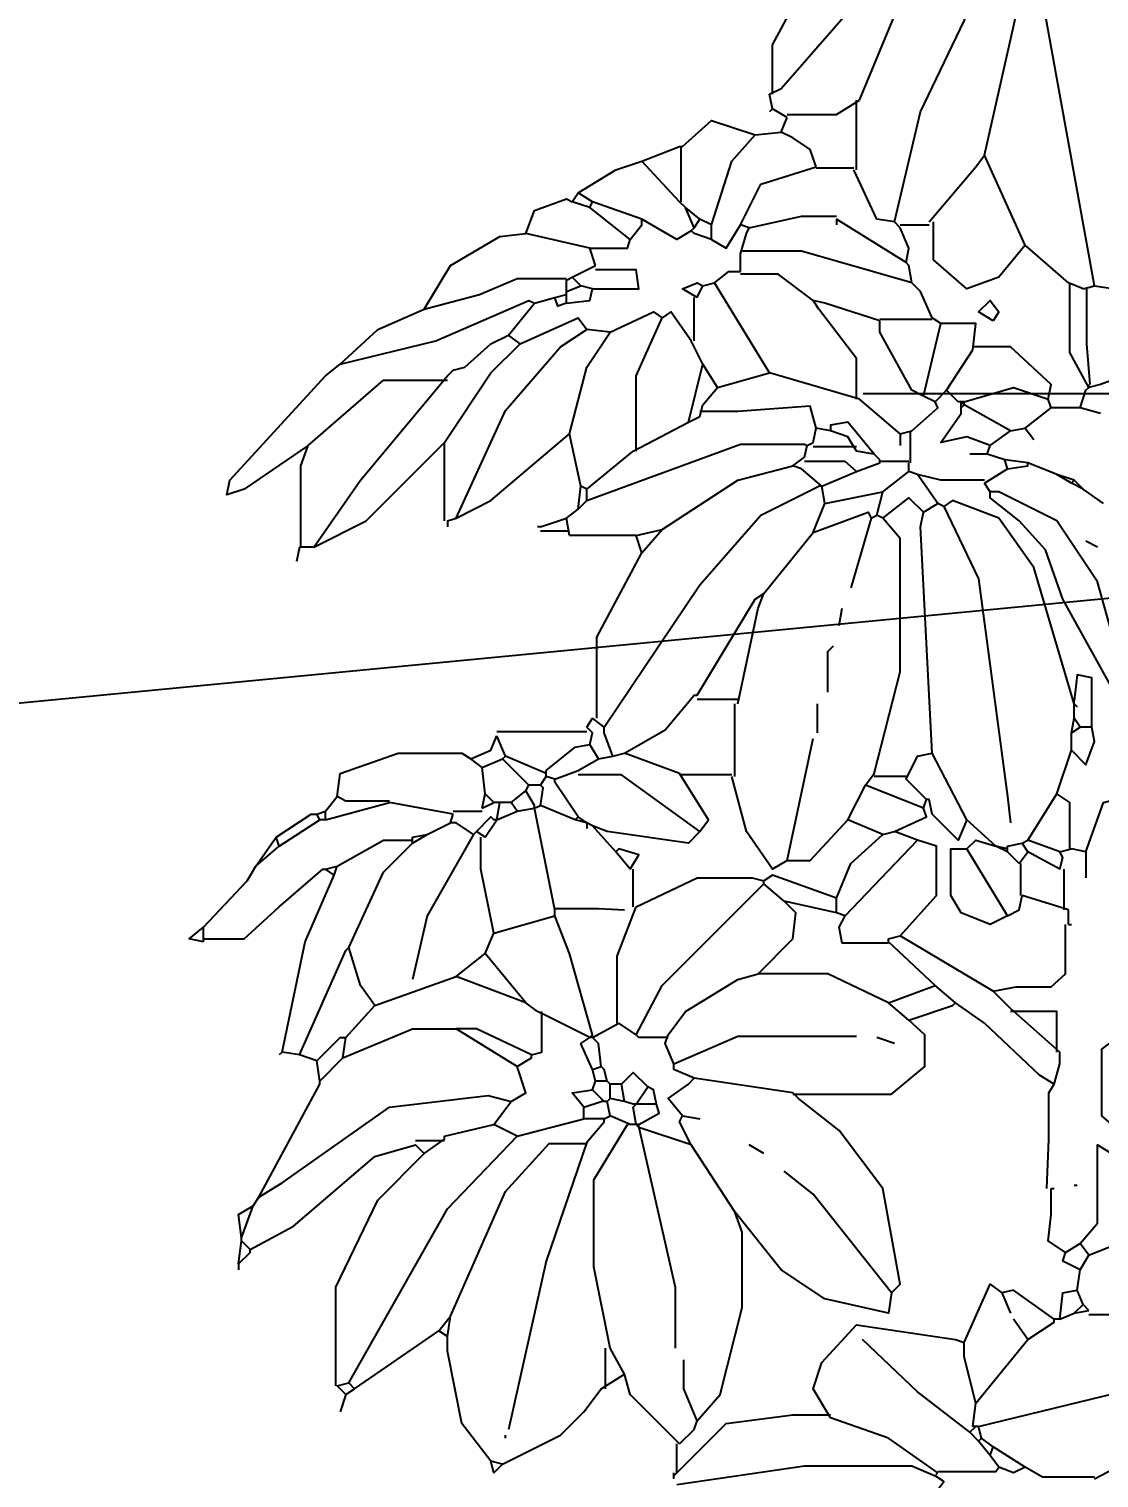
# Model space of a CAD drawing. Header units: millimetres. Extents: x 1217 to 2428, y 234 to 644.
# Drawn here: x 2116.306 to 2116.846, y 376.823 to 377.555 of the extents above; entities that cross this region are included whole.
import ezdxf

# ---------------------------------------------------------------- set-up
doc = ezdxf.new("R2010")
doc.units = ezdxf.units.MM
doc.layers.get('0').update_dxf_attribs({"lineweight": 5})
for name, color, linetype in [('0.1', 251, 'Continuous'), ('0.2', 2, 'Continuous'), ('0.3', 6, 'Continuous')]:
    doc.layers.add(name, color=color, linetype=linetype)
doc.styles.add('INTERARQ', font='arial.ttf')
doc.dimstyles.new('ESCALA_1-50', dxfattribs={"dimtxt": 0.15, "dimasz": 0.06, "dimexe": 0.18, "dimexo": 0.0625, "dimgap": 0, "dimtad": 0, "dimtih": 1, "dimtoh": 1, "dimzin": 0, "dimdsep": 46, "dimtxsty": 'INTERARQ', "dimblk": 'DIMTICK', "dimcen": 0, "dimse1": 1, "dimse2": 1, "dimclrd": 256, "dimclre": 1, "dimclrt": 2, "dimadec": 0, "dimazin": 0, "dimtfac": 4.5, "dimtofl": 0, "dimtmove": 2, "dimatfit": 3, "dimldrblk": 'DIMTICK', "dimfxl": 1, "dimtolj": 1, "dimtzin": 0, "dimarcsym": 0})

# ---------------------------------------------------------------- blocks, each defined once
blk = doc.blocks.new('DIMTICK')
at = {"color": 1}
for p, q in [((0, 1), (0, -1)), ((-1, 0), (1, 0))]:
    blk.add_line(p, q, dxfattribs=at)
at = {"color": 3, "const_width": 0.141}
blk.add_lwpolyline([(0.707, 0.707), (-0.707, -0.707)], dxfattribs=at)
blk = doc.blocks.new('*D1635')
at = {"layer": '0.1', "lineweight": -2, "ltscale": 3, "transparency": 16777216}
for p, q in [((2113.67159, 374.44702), (2129.24841, 374.44702)), ((2145.3316, 374.44702), (2129.75479, 374.44702))]:
    blk.add_line(p, q, dxfattribs=at)
at = {"layer": 'Defpoints', "color": 0, "ltscale": 3, "transparency": 16777216}
for p in [(2145.3916, 377.64948, 0), (2113.61159, 376.67099, 0), (2145.3916, 374.44702)]:
    blk.add_point(p, dxfattribs=at)
at = {"layer": '0.1', "lineweight": -2, "ltscale": 3, "transparency": 16777216, "xscale": 0.06, "yscale": 0.06, "zscale": 0.06, "rotation": 180}
blk.add_blockref('DIMTICK', (2113.61159, 374.44702), dxfattribs=at)
at = {"layer": '0.1', "lineweight": -2, "ltscale": 3, "transparency": 16777216, "xscale": 0.06, "yscale": 0.06, "zscale": 0.06}
blk.add_blockref('DIMTICK', (2145.3916, 374.44702), dxfattribs=at)
at = {"layer": '0.1', "color": 2, "ltscale": 3, "transparency": 16777216, "insert": (2129.5016, 374.44702), "char_height": 0.15, "attachment_point": 5, "style": 'INTERARQ'}
blk.add_mtext('\\A1;31.78', dxfattribs=at)

msp = doc.modelspace()

# ---------------------------------------------------------------- linework, layer by layer
at = {"layer": '0.1', "color": 3, "linetype": 'Continuous', "elevation": 0}
for points in [[(2116.67985, 377.52226), (2116.68571, 377.52519), (2116.72532, 377.57066), (2116.76491, 377.58972)], [(2116.72532, 377.51933), (2116.74292, 377.56186), (2116.76491, 377.58313), (2116.78104, 377.58313)], [(2116.74292, 377.45773), (2116.7561, 377.51346), (2116.78837, 377.58093)], [(2116.68132, 377.52226), (2116.68132, 377.54719), (2116.69157, 377.56626), (2116.69012, 377.56919)], [(2116.78837, 377.49146), (2116.80598, 377.56919)], [(2116.84411, 377.42546), (2116.8177, 377.57066)], [(2116.68132, 377.51492), (2116.67985, 377.52226)], [(2116.68864, 377.51199), (2116.71358, 377.51199), (2116.72532, 377.51933)], [(2116.72384, 377.48413), (2116.72384, 377.51933)], [(2116.68132, 377.51492), (2116.67985, 377.51346)], [(2116.68864, 377.51053), (2116.68132, 377.51492)], [(2116.68571, 377.50319), (2116.68864, 377.51053)], [(2116.63585, 377.49586), (2116.65052, 377.50906), (2116.67251, 377.50173)], [(2116.67251, 377.50173), (2116.68571, 377.50319)], [(2116.70331, 377.48559), (2116.70038, 377.49439), (2116.69157, 377.50026), (2116.68571, 377.50319)], [(2116.61532, 377.48853), (2116.63438, 377.49586), (2116.63585, 377.49586)], [(2116.63513, 377.46799), (2116.63513, 377.49586)], [(2116.65052, 377.45626), (2116.66079, 377.48853), (2116.67251, 377.50173)], [(2116.76052, 377.45773), (2116.78399, 377.48559), (2116.78837, 377.49146)], [(2116.80891, 377.44599), (2116.78837, 377.49146)], [(2116.58306, 377.47239), (2116.60212, 377.48413), (2116.61532, 377.48853)], [(2116.63438, 377.46799), (2116.61532, 377.48853)], [(2116.66518, 377.45626), (2116.67544, 377.47679), (2116.70331, 377.48559)], [(2116.72239, 377.48486), (2116.70331, 377.48486)], [(2116.74292, 377.45773), (2116.73411, 377.45919), (2116.72239, 377.48413)], [(2116.55665, 377.45186), (2116.56104, 377.46359), (2116.57718, 377.46946), (2116.58013, 377.46799)], [(2116.58013, 377.46799), (2116.58306, 377.47239)], [(2116.58892, 377.46506), (2116.58013, 377.46799)], [(2116.59038, 377.46799), (2116.58306, 377.47239)], [(2116.58892, 377.46506), (2116.59038, 377.46799)], [(2116.61532, 377.45919), (2116.59038, 377.46799)], [(2116.63731, 377.46506), (2116.63438, 377.46799)], [(2116.60944, 377.44893), (2116.58892, 377.46506)], [(2116.64466, 377.45919), (2116.63731, 377.46506)], [(2116.64173, 377.45479), (2116.63731, 377.46506)], [(2116.66958, 377.45479), (2116.69598, 377.46066), (2116.71358, 377.46066)], [(2116.60944, 377.44893), (2116.61532, 377.45626), (2116.61532, 377.45919)], [(2116.64024, 377.45333), (2116.63292, 377.44893), (2116.61532, 377.45919)], [(2116.64024, 377.45333), (2116.64173, 377.45479)], [(2116.65052, 377.44893), (2116.64173, 377.45186), (2116.64024, 377.45333)], [(2116.64173, 377.45479), (2116.64466, 377.45919)], [(2116.65052, 377.45626), (2116.64466, 377.45919)], [(2116.65052, 377.44893), (2116.65786, 377.44452), (2116.66518, 377.45626)], [(2116.65052, 377.44893), (2116.65052, 377.45626)], [(2116.66958, 377.45479), (2116.66518, 377.45626)], [(2116.66518, 377.44159), (2116.66811, 377.45186), (2116.66958, 377.45479)], [(2116.74878, 377.43719), (2116.71358, 377.45919)], [(2116.71358, 377.45919), (2116.71358, 377.45626)], [(2116.74585, 377.45479), (2116.74292, 377.45773)], [(2116.74585, 377.45626), (2116.76052, 377.45626)], [(2116.74878, 377.43719), (2116.75024, 377.44452), (2116.74585, 377.45479)], [(2116.80891, 377.44599), (2116.79571, 377.42986), (2116.77958, 377.42399), (2116.7627, 377.43866), (2116.7627, 377.45773)], [(2116.50532, 377.41373), (2116.51852, 377.43573), (2116.54345, 377.45039), (2116.55665, 377.45186)], [(2116.58892, 377.44452), (2116.55665, 377.45186)], [(2116.58892, 377.44452), (2116.60798, 377.44452), (2116.60944, 377.44893)], [(2116.83091, 377.42693), (2116.80891, 377.44599)], [(2116.59184, 377.43573), (2116.58892, 377.44452)], [(2116.75173, 377.42693), (2116.69598, 377.44306), (2116.66518, 377.44306)], [(2116.66518, 377.43279), (2116.66518, 377.44159)], [(2116.58013, 377.42986), (2116.59184, 377.43573)], [(2116.59038, 377.42399), (2116.61384, 377.42399), (2116.61239, 377.43353), (2116.59184, 377.43353)], [(2116.65198, 377.42693), (2116.65931, 377.43279), (2116.66518, 377.43279)], [(2116.70184, 377.41813), (2116.68425, 377.43133), (2116.66518, 377.43133)], [(2116.75173, 377.42693), (2116.75024, 377.43573), (2116.74878, 377.43719)], [(2116.50532, 377.41373), (2116.53317, 377.42106), (2116.55224, 377.42913), (2116.57718, 377.42913)], [(2116.57718, 377.42839), (2116.58013, 377.42986)], [(2116.57718, 377.42399), (2116.57718, 377.42839)], [(2116.57718, 377.42253), (2116.5845, 377.42546)], [(2116.57718, 377.41666), (2116.58892, 377.41813), (2116.59038, 377.42399)], [(2116.57718, 377.42253), (2116.57718, 377.42399)], [(2116.5845, 377.42546), (2116.58013, 377.42986)], [(2116.59038, 377.42399), (2116.5845, 377.42546)], [(2116.64317, 377.41959), (2116.63585, 377.42399), (2116.64317, 377.42693), (2116.6461, 377.42546)], [(2116.64317, 377.41959), (2116.6461, 377.42546)], [(2116.6461, 377.42546), (2116.65198, 377.42693)], [(2116.67985, 377.38146), (2116.65198, 377.42693)], [(2116.76198, 377.40933), (2116.7561, 377.42253), (2116.75173, 377.42693)], [(2116.83825, 377.42399), (2116.83091, 377.42693)], [(2116.84118, 377.37413), (2116.83165, 377.39173), (2116.83165, 377.42693)], [(2116.83825, 377.42399), (2116.84411, 377.42546)], [(2116.84192, 377.37559), (2116.84009, 377.39613), (2116.84009, 377.42399)], [(2116.84411, 377.42546), (2116.85438, 377.42399), (2116.85878, 377.42693)], [(2116.46278, 377.38586), (2116.51118, 377.39759), (2116.55811, 377.41813), (2116.56104, 377.41666)], [(2116.54786, 377.40053), (2116.56104, 377.41666)], [(2116.56104, 377.41666), (2116.57132, 377.41959)], [(2116.57132, 377.41959), (2116.57718, 377.42106)], [(2116.57718, 377.41666), (2116.57278, 377.41519), (2116.57132, 377.41959)], [(2116.57718, 377.42106), (2116.57718, 377.42253)], [(2116.57718, 377.41666), (2116.57718, 377.42106)], [(2116.64173, 377.39759), (2116.64173, 377.41959)], [(2116.72384, 377.36826), (2116.72384, 377.38879), (2116.70477, 377.41373), (2116.70184, 377.41813)], [(2116.73559, 377.40786), (2116.7077, 377.41666), (2116.70184, 377.41813)], [(2116.79278, 377.40786), (2116.78544, 377.41226), (2116.79132, 377.41813), (2116.79571, 377.41226), (2116.79278, 377.40786)], [(2116.46278, 377.38586), (2116.48184, 377.40346), (2116.50532, 377.41373)], [(2116.55372, 377.39613), (2116.58306, 377.40933), (2116.58745, 377.40346)], [(2116.59919, 377.40199), (2116.62118, 377.41226), (2116.62559, 377.40933)], [(2116.61239, 377.34186), (2116.61239, 377.37999), (2116.62559, 377.40933)], [(2116.64024, 377.39759), (2116.62997, 377.41226), (2116.62559, 377.40933)], [(2116.73559, 377.40859), (2116.76198, 377.40859)], [(2116.76638, 377.40639), (2116.76198, 377.40933)], [(2116.52145, 377.30813), (2116.54638, 377.36239), (2116.57425, 377.39466), (2116.58745, 377.40346)], [(2116.57864, 377.35066), (2116.58745, 377.38439), (2116.59919, 377.40199)], [(2116.59919, 377.40199), (2116.58745, 377.40346)], [(2116.75759, 377.36972), (2116.75173, 377.37266), (2116.73559, 377.40199), (2116.73559, 377.40786)], [(2116.75759, 377.36972), (2116.76638, 377.40639)], [(2116.78251, 377.39319), (2116.78399, 377.40639), (2116.76786, 377.40639), (2116.76638, 377.40639)], [(2116.51559, 377.34626), (2116.53905, 377.38146), (2116.55372, 377.39613)], [(2116.52585, 377.38439), (2116.53905, 377.39613), (2116.54786, 377.40053)], [(2116.55372, 377.39613), (2116.54786, 377.40053)], [(2116.6461, 377.38586), (2116.64024, 377.39759)], [(2116.82063, 377.36826), (2116.82212, 377.37559), (2116.80157, 377.39466), (2116.78251, 377.39466)], [(2116.7693, 377.37266), (2116.78251, 377.39319)], [(2116.44665, 377.34479), (2116.41438, 377.32279), (2116.40559, 377.31986), (2116.40704, 377.32719), (2116.45544, 377.37999), (2116.46278, 377.38586)], [(2116.44958, 377.29346), (2116.47306, 377.32719), (2116.51704, 377.37999)], [(2116.51704, 377.37999), (2116.51997, 377.38293)], [(2116.51997, 377.38293), (2116.52585, 377.38439)], [(2116.51997, 377.38293), (2116.52585, 377.38439)], [(2116.63878, 377.35653), (2116.6461, 377.38586)], [(2116.65345, 377.37413), (2116.6461, 377.38586)], [(2116.65345, 377.37413), (2116.67985, 377.38146)], [(2116.72532, 377.36826), (2116.67985, 377.38146)], [(2116.86759, 377.37413), (2116.86317, 377.38146), (2116.84704, 377.37559), (2116.84118, 377.37413)], [(2116.44665, 377.34479), (2116.48477, 377.37779), (2116.51704, 377.37779)], [(2116.64466, 377.35946), (2116.6461, 377.36532), (2116.65345, 377.37413)], [(2116.76345, 377.36679), (2116.7693, 377.37266)], [(2116.77518, 377.36679), (2116.7693, 377.37266)], [(2116.77811, 377.36679), (2116.80305, 377.37413), (2116.82063, 377.36826)], [(2116.83677, 377.36386), (2116.83971, 377.37266), (2116.84118, 377.37413)], [(2116.84118, 377.37413), (2116.84118, 377.37559)], [(2116.70331, 377.35359), (2116.70038, 377.36459), (2116.66372, 377.36202), (2116.64466, 377.36202)], [(2116.74585, 377.35066), (2116.72532, 377.36826)], [(2116.75173, 377.35213), (2116.76491, 377.36386), (2116.76345, 377.36679)], [(2116.76345, 377.36679), (2116.75759, 377.36972)], [(2116.77665, 377.36679), (2116.77518, 377.36679)], [(2116.77811, 377.36679), (2116.77665, 377.36679)], [(2116.77811, 377.36532), (2116.77665, 377.36679)], [(2116.77665, 377.36386), (2116.77665, 377.36679)], [(2116.77665, 377.36386), (2116.77811, 377.36532)], [(2116.77811, 377.36532), (2116.77811, 377.36679)], [(2116.80157, 377.35213), (2116.77811, 377.36532)], [(2116.82212, 377.36386), (2116.82063, 377.36826)], [(2116.63878, 377.35653), (2116.64466, 377.35946)], [(2116.79132, 377.34479), (2116.77958, 377.34919), (2116.76638, 377.34626), (2116.77665, 377.36093), (2116.77665, 377.36386)], [(2116.80891, 377.35359), (2116.82212, 377.36386)], [(2116.83677, 377.36386), (2116.82212, 377.36386)], [(2116.84704, 377.36093), (2116.83677, 377.36386)], [(2116.52145, 377.30813), (2116.53905, 377.31693), (2116.57864, 377.35066)], [(2116.5845, 377.32426), (2116.57864, 377.35066)], [(2116.61091, 377.34186), (2116.63878, 377.35653)], [(2116.70184, 377.34626), (2116.70331, 377.35359)], [(2116.71063, 377.35213), (2116.70331, 377.35359)], [(2116.73264, 377.34039), (2116.71944, 377.35653), (2116.71063, 377.35506), (2116.71063, 377.35213)], [(2116.72384, 377.34186), (2116.71944, 377.34919), (2116.71063, 377.35213)], [(2116.74585, 377.35066), (2116.75173, 377.35213)], [(2116.74585, 377.35066), (2116.74585, 377.34479)], [(2116.75098, 377.33599), (2116.75098, 377.35213)], [(2116.79132, 377.34479), (2116.80157, 377.35213)], [(2116.80157, 377.35213), (2116.80891, 377.35359)], [(2116.80891, 377.35359), (2116.81331, 377.34773)], [(2116.44298, 377.29346), (2116.44298, 377.33452), (2116.44665, 377.34479)], [(2116.44958, 377.29346), (2116.47599, 377.30666), (2116.51559, 377.34626)], [(2116.51559, 377.30666), (2116.51559, 377.32426), (2116.51559, 377.34626)], [(2116.58745, 377.31693), (2116.66518, 377.34553), (2116.69745, 377.34553), (2116.69891, 377.34479)], [(2116.69745, 377.33893), (2116.69891, 377.34479)], [(2116.69891, 377.34479), (2116.70184, 377.34626)], [(2116.72384, 377.34406), (2116.70184, 377.34406)], [(2116.78985, 377.34039), (2116.79132, 377.34479)], [(2116.58745, 377.32279), (2116.61091, 377.34186)], [(2116.69157, 377.33452), (2116.69745, 377.33893)], [(2116.72384, 377.33159), (2116.71798, 377.33673), (2116.69745, 377.33673)], [(2116.73264, 377.34039), (2116.72384, 377.34186)], [(2116.72384, 377.33159), (2116.73559, 377.33599), (2116.73559, 377.33746)], [(2116.73559, 377.33746), (2116.73264, 377.34039)], [(2116.75024, 377.33673), (2116.73559, 377.33673)], [(2116.75024, 377.33159), (2116.75024, 377.33599)], [(2116.78985, 377.34039), (2116.78104, 377.34039)], [(2116.79864, 377.33746), (2116.78985, 377.34039)], [(2116.81038, 377.33599), (2116.79864, 377.33746)], [(2116.80013, 377.33306), (2116.79864, 377.33746)], [(2116.80013, 377.33306), (2116.81038, 377.33452), (2116.81038, 377.33599)], [(2116.82505, 377.33012), (2116.81038, 377.33599)], [(2116.62559, 377.30226), (2116.66372, 377.32719), (2116.69157, 377.33452)], [(2116.70626, 377.32426), (2116.69598, 377.33306), (2116.69157, 377.33452)], [(2116.70626, 377.32426), (2116.72384, 377.33159)], [(2116.73704, 377.32133), (2116.75024, 377.33159)], [(2116.75466, 377.33012), (2116.75024, 377.33159)], [(2116.78837, 377.32719), (2116.76638, 377.32719), (2116.75466, 377.33012)], [(2116.76491, 377.31546), (2116.75466, 377.33012)], [(2116.78837, 377.32573), (2116.80013, 377.33306)], [(2116.83384, 377.32719), (2116.82505, 377.33012)], [(2116.83239, 377.32573), (2116.82505, 377.33012)], [(2116.58306, 377.31253), (2116.5845, 377.32426)], [(2116.58745, 377.32279), (2116.5845, 377.32426)], [(2116.58745, 377.31693), (2116.58745, 377.32279)], [(2116.59626, 377.20253), (2116.64466, 377.27439), (2116.67544, 377.30959), (2116.70477, 377.32426)], [(2116.70626, 377.32426), (2116.70477, 377.32426)], [(2116.7077, 377.31546), (2116.70626, 377.32426)], [(2116.7077, 377.31546), (2116.73704, 377.32133)], [(2116.73411, 377.30959), (2116.73704, 377.32133)], [(2116.79132, 377.32133), (2116.78837, 377.32573)], [(2116.86317, 377.21279), (2116.85731, 377.21426), (2116.82798, 377.26706), (2116.81919, 377.29199), (2116.80598, 377.30666), (2116.79132, 377.31839), (2116.79132, 377.32133)], [(2116.86317, 377.21279), (2116.84559, 377.27586), (2116.82505, 377.30666), (2116.79571, 377.32133), (2116.79132, 377.32133)], [(2116.83239, 377.32573), (2116.83384, 377.32719)], [(2116.83825, 377.32279), (2116.83239, 377.32573)], [(2116.83825, 377.32279), (2116.83384, 377.32719)], [(2116.84852, 377.31546), (2116.83825, 377.32279)], [(2116.84852, 377.31546), (2116.83825, 377.32279)], [(2116.58306, 377.31253), (2116.58745, 377.31693)], [(2116.70184, 377.30079), (2116.7077, 377.31546)], [(2116.73704, 377.30813), (2116.75024, 377.31839), (2116.75759, 377.31106)], [(2116.75759, 377.31106), (2116.76491, 377.31546)], [(2116.76786, 377.31399), (2116.76491, 377.31546)], [(2116.83384, 377.21426), (2116.81331, 377.28319), (2116.79571, 377.30813), (2116.77223, 377.31693), (2116.76786, 377.31399)], [(2116.76786, 377.31399), (2116.78544, 377.27733), (2116.80013, 377.16733), (2116.80157, 377.15413)], [(2116.51704, 377.30666), (2116.52145, 377.30813)], [(2116.51704, 377.30666), (2116.51704, 377.30373)], [(2116.56399, 377.30373), (2116.57718, 377.30813)], [(2116.57718, 377.30813), (2116.58306, 377.31253)], [(2116.57864, 377.29933), (2116.57718, 377.30813)], [(2116.70184, 377.30079), (2116.72971, 377.31106), (2116.73118, 377.30813)], [(2116.73118, 377.30813), (2116.72091, 377.27293)], [(2116.73118, 377.30813), (2116.73411, 377.30959)], [(2116.73264, 377.17906), (2116.74585, 377.23039), (2116.74585, 377.29786), (2116.73704, 377.30813)], [(2116.73704, 377.30813), (2116.73411, 377.30959)], [(2116.76198, 377.18933), (2116.7561, 377.30373), (2116.75759, 377.31106)], [(2116.56399, 377.30373), (2116.56251, 377.30373)], [(2116.57864, 377.30153), (2116.56399, 377.30153)], [(2116.61239, 377.29933), (2116.57864, 377.29933)], [(2116.61239, 377.29933), (2116.62559, 377.30226)], [(2116.61532, 377.29053), (2116.61239, 377.29933)], [(2116.61532, 377.29053), (2116.62559, 377.30226)], [(2116.67692, 377.26999), (2116.70184, 377.30079)], [(2116.44224, 377.29346), (2116.44079, 377.28613)], [(2116.44958, 377.29346), (2116.44224, 377.29346)], [(2116.84559, 377.29346), (2116.83971, 377.29639)], [(2116.59259, 377.20693), (2116.59259, 377.24799), (2116.61532, 377.29053)], [(2116.64317, 377.21866), (2116.67251, 377.26706), (2116.67692, 377.26999)], [(2116.66372, 377.21426), (2116.67399, 377.26266), (2116.67692, 377.26999)], [(2116.71505, 377.25386), (2116.71651, 377.26266)], [(2116.70919, 377.22012), (2116.70919, 377.24066), (2116.71212, 377.24359)], [(2116.84264, 377.20253), (2116.84264, 377.22746), (2116.83532, 377.22893), (2116.83384, 377.21573)], [(2116.60651, 377.18933), (2116.62704, 377.20106), (2116.64173, 377.21866), (2116.64317, 377.21866)], [(2116.66372, 377.21646), (2116.64317, 377.21646)], [(2116.66224, 377.17759), (2116.66224, 377.21426)], [(2116.70405, 377.19959), (2116.70405, 377.21426)], [(2116.83384, 377.21426), (2116.83384, 377.21573)], [(2116.83384, 377.21426), (2116.83532, 377.21279)], [(2116.83384, 377.20693), (2116.83384, 377.21426)], [(2116.58745, 377.20253), (2116.59038, 377.20693)], [(2116.59626, 377.20253), (2116.59038, 377.20693)], [(2116.83239, 377.19959), (2116.83384, 377.20693)], [(2116.83677, 377.20253), (2116.83384, 377.20693)], [(2116.52878, 377.18639), (2116.53905, 377.19079), (2116.54198, 377.19813)], [(2116.54198, 377.20032), (2116.58745, 377.20032)], [(2116.54638, 377.18786), (2116.54198, 377.19813)], [(2116.58892, 377.19373), (2116.59038, 377.19959), (2116.58745, 377.20253)], [(2116.60063, 377.18786), (2116.59626, 377.19959), (2116.59626, 377.20253)], [(2116.68864, 377.13506), (2116.70184, 377.19666)], [(2116.83239, 377.19079), (2116.83971, 377.18346), (2116.84411, 377.19519), (2116.84264, 377.20253)], [(2116.83239, 377.19959), (2116.83677, 377.20253)], [(2116.83239, 377.19079), (2116.83239, 377.19959)], [(2116.84264, 377.20253), (2116.83677, 377.20253)], [(2116.46132, 377.16733), (2116.46278, 377.17906), (2116.49212, 377.18933), (2116.52438, 377.18933), (2116.52878, 377.18639)], [(2116.56692, 377.18053), (2116.58157, 377.19226), (2116.58892, 377.19373)], [(2116.59331, 377.18639), (2116.58892, 377.19373)], [(2116.60063, 377.18786), (2116.60651, 377.18933)], [(2116.63438, 377.17906), (2116.60651, 377.18933)], [(2116.74878, 377.17613), (2116.75466, 377.18786), (2116.76198, 377.18933)], [(2116.77958, 377.15559), (2116.76198, 377.18933)], [(2116.82505, 377.16879), (2116.83239, 377.19079)], [(2116.53466, 377.18199), (2116.52878, 377.18639)], [(2116.53466, 377.18199), (2116.54491, 377.18639)], [(2116.5361, 377.16879), (2116.53466, 377.18199)], [(2116.54491, 377.18639), (2116.54638, 377.18786)], [(2116.55811, 377.17319), (2116.54491, 377.18639)], [(2116.56692, 377.17906), (2116.54638, 377.18786)], [(2116.58306, 377.18053), (2116.59331, 377.18639)], [(2116.59331, 377.18639), (2116.60063, 377.18786)], [(2116.56399, 377.17319), (2116.56692, 377.17759)], [(2116.56692, 377.17906), (2116.56692, 377.18053)], [(2116.56692, 377.17759), (2116.56692, 377.17906)], [(2116.57132, 377.17613), (2116.56692, 377.17759)], [(2116.57132, 377.17613), (2116.58306, 377.18053)], [(2116.58306, 377.15706), (2116.57132, 377.17466), (2116.57132, 377.17613)], [(2116.64466, 377.14972), (2116.60505, 377.17833), (2116.58306, 377.17833)], [(2116.64466, 377.14972), (2116.64905, 377.15559), (2116.63878, 377.17173), (2116.63438, 377.17906)], [(2116.66079, 377.17833), (2116.63438, 377.17833)], [(2116.68864, 377.13506), (2116.68132, 377.13066), (2116.66811, 377.14972), (2116.66079, 377.17759)], [(2116.72825, 377.17319), (2116.73264, 377.17906)], [(2116.74878, 377.17759), (2116.73264, 377.17759)], [(2116.75905, 377.16586), (2116.74878, 377.17613)], [(2116.45544, 377.15999), (2116.46132, 377.16733)], [(2116.4877, 377.16512), (2116.46571, 377.16512), (2116.46132, 377.16733)], [(2116.53466, 377.16146), (2116.5361, 377.16879)], [(2116.54052, 377.16439), (2116.5361, 377.16879)], [(2116.54931, 377.16439), (2116.55665, 377.17026)], [(2116.55665, 377.17026), (2116.55811, 377.17319)], [(2116.56104, 377.16293), (2116.55665, 377.17026)], [(2116.56399, 377.17319), (2116.55811, 377.17319)], [(2116.56399, 377.16293), (2116.56544, 377.17173), (2116.56399, 377.17319)], [(2116.71944, 377.15559), (2116.72825, 377.17319)], [(2116.75759, 377.16146), (2116.72825, 377.17319)], [(2116.81038, 377.14532), (2116.82505, 377.16879)], [(2116.83165, 377.14093), (2116.83165, 377.16439), (2116.82505, 377.16879)], [(2116.45104, 377.15853), (2116.45544, 377.15999)], [(2116.45544, 377.15559), (2116.4877, 377.16439)], [(2116.45544, 377.15559), (2116.45544, 377.15999)], [(2116.51997, 377.15853), (2116.4877, 377.16439)], [(2116.51997, 377.15999), (2116.53466, 377.15999)], [(2116.53466, 377.16146), (2116.54052, 377.16439)], [(2116.54345, 377.16439), (2116.54052, 377.16439)], [(2116.54198, 377.15559), (2116.54345, 377.16439)], [(2116.54198, 377.15559), (2116.55224, 377.15999)], [(2116.54931, 377.16439), (2116.54345, 377.16439)], [(2116.55224, 377.15999), (2116.54931, 377.16439)], [(2116.55224, 377.15999), (2116.56104, 377.16146)], [(2116.56104, 377.16146), (2116.56104, 377.16293)], [(2116.56104, 377.16146), (2116.56399, 377.16293)], [(2116.57132, 377.11012), (2116.56104, 377.16146)], [(2116.58157, 377.15559), (2116.56399, 377.16293)], [(2116.74292, 377.14972), (2116.75905, 377.15706), (2116.75759, 377.16146)], [(2116.75759, 377.16146), (2116.75905, 377.16586)], [(2116.77958, 377.15559), (2116.77518, 377.14532), (2116.76198, 377.15853), (2116.76052, 377.16586), (2116.75905, 377.16586)], [(2116.83971, 377.13946), (2116.84852, 377.16439), (2116.85438, 377.16586)], [(2116.43052, 377.14679), (2116.44811, 377.15853), (2116.45104, 377.15853)], [(2116.43198, 377.14239), (2116.45251, 377.15559)], [(2116.45251, 377.15559), (2116.45104, 377.15853)], [(2116.45544, 377.15559), (2116.45251, 377.15559)], [(2116.50677, 377.14826), (2116.51852, 377.15413)], [(2116.51852, 377.15413), (2116.51997, 377.15853)], [(2116.53024, 377.14826), (2116.52145, 377.15413), (2116.51852, 377.15413)], [(2116.53173, 377.14972), (2116.53905, 377.15706), (2116.54052, 377.15559)], [(2116.5361, 377.14679), (2116.54198, 377.15559)], [(2116.54198, 377.15559), (2116.54052, 377.15559)], [(2116.58157, 377.15559), (2116.58306, 377.15706)], [(2116.58745, 377.15413), (2116.58157, 377.15559)], [(2116.58745, 377.15413), (2116.58306, 377.15706)], [(2116.58745, 377.15413), (2116.58745, 377.15119)], [(2116.59038, 377.15266), (2116.58745, 377.15413)], [(2116.64466, 377.14972), (2116.63878, 377.14386), (2116.5977, 377.14972), (2116.59038, 377.15266)], [(2116.60212, 377.13946), (2116.59038, 377.15266)], [(2116.68864, 377.13506), (2116.70038, 377.13506), (2116.71944, 377.15559)], [(2116.73704, 377.14826), (2116.71944, 377.15559)], [(2116.79425, 377.14239), (2116.77958, 377.15559)], [(2116.42024, 377.13213), (2116.43052, 377.14679)], [(2116.43198, 377.14239), (2116.43052, 377.14679)], [(2116.46132, 377.13213), (2116.48477, 377.14532), (2116.49944, 377.14532)], [(2116.53024, 377.14826), (2116.50677, 377.10719), (2116.49944, 377.07492)], [(2116.49944, 377.14679), (2116.50677, 377.14826)], [(2116.49944, 377.14386), (2116.50677, 377.14826)], [(2116.49944, 377.14386), (2116.49944, 377.14679)], [(2116.53024, 377.14826), (2116.53173, 377.14972)], [(2116.5361, 377.14679), (2116.53173, 377.14972)], [(2116.54052, 377.09839), (2116.53392, 377.13066), (2116.53392, 377.14679)], [(2116.71358, 377.11599), (2116.72091, 377.13359), (2116.73704, 377.14826)], [(2116.71798, 377.10719), (2116.75466, 377.14532)], [(2116.73704, 377.14826), (2116.74292, 377.14972)], [(2116.75466, 377.14532), (2116.74292, 377.14972)], [(2116.74585, 377.09693), (2116.76419, 377.11746), (2116.76419, 377.14239), (2116.75466, 377.14532)], [(2116.77958, 377.14093), (2116.78399, 377.14532), (2116.79425, 377.14239)], [(2116.80745, 377.14386), (2116.81038, 377.14532)], [(2116.82651, 377.13946), (2116.81038, 377.14532)], [(2116.42024, 377.13213), (2116.43198, 377.14239)], [(2116.46718, 377.09106), (2116.48477, 377.12919), (2116.49944, 377.14386)], [(2116.60944, 377.13066), (2116.61384, 377.13799), (2116.60358, 377.14093), (2116.60212, 377.13946)], [(2116.60944, 377.13066), (2116.60212, 377.13946)], [(2116.80013, 377.10719), (2116.79132, 377.10279), (2116.77665, 377.10866), (2116.77151, 377.11746), (2116.77151, 377.14093), (2116.77958, 377.14093)], [(2116.80013, 377.10719), (2116.77958, 377.14093)], [(2116.80013, 377.14093), (2116.79425, 377.14239)], [(2116.80013, 377.13946), (2116.79425, 377.14239)], [(2116.80013, 377.14239), (2116.80745, 377.14386)], [(2116.80013, 377.14093), (2116.80013, 377.14239)], [(2116.80013, 377.13946), (2116.80013, 377.14093)], [(2116.80598, 377.13359), (2116.80013, 377.13946)], [(2116.80598, 377.13359), (2116.81038, 377.13946)], [(2116.81038, 377.13946), (2116.80745, 377.14386)], [(2116.82651, 377.13066), (2116.81038, 377.13946)], [(2116.82651, 377.13946), (2116.83239, 377.14093)], [(2116.82651, 377.13066), (2116.82798, 377.13653), (2116.82651, 377.13946)], [(2116.83971, 377.13946), (2116.83239, 377.14093)], [(2116.83971, 377.13946), (2116.83971, 377.12626)], [(2116.39384, 377.09546), (2116.41438, 377.09546), (2116.43198, 377.11159), (2116.45399, 377.13066), (2116.45544, 377.13066)], [(2116.41585, 377.12479), (2116.42024, 377.13213)], [(2116.41585, 377.12479), (2116.42024, 377.13213)], [(2116.45544, 377.13066), (2116.46132, 377.13213)], [(2116.45985, 377.12773), (2116.45544, 377.13066)], [(2116.45985, 377.12773), (2116.46132, 377.13213)], [(2116.61091, 377.11159), (2116.61091, 377.13066)], [(2116.80673, 377.11746), (2116.80673, 377.13359)], [(2116.82872, 377.11012), (2116.82872, 377.13066)], [(2116.39384, 377.10133), (2116.41585, 377.12479)], [(2116.43345, 377.03826), (2116.44518, 377.09399), (2116.45985, 377.12773)], [(2116.61239, 377.11159), (2116.64317, 377.12626), (2116.67104, 377.12626), (2116.67692, 377.12479)], [(2116.61239, 377.04706), (2116.62559, 377.07199), (2116.67692, 377.12333)], [(2116.71358, 377.11599), (2116.68132, 377.12773), (2116.67692, 377.12479)], [(2116.67692, 377.12333), (2116.67692, 377.12479)], [(2116.68718, 377.11452), (2116.67692, 377.12333)], [(2116.71358, 377.10866), (2116.71358, 377.11599)], [(2116.80013, 377.10719), (2116.80598, 377.11012), (2116.80745, 377.11746)], [(2116.83091, 377.11012), (2116.80745, 377.11746)], [(2116.57132, 377.11086), (2116.59331, 377.11086), (2116.60651, 377.11012)], [(2116.57132, 377.10866), (2116.57132, 377.11012)], [(2116.57132, 377.10719), (2116.57132, 377.10866)], [(2116.60286, 377.05293), (2116.60286, 377.08666), (2116.61239, 377.11159)], [(2116.67399, 377.07786), (2116.69157, 377.09546), (2116.69305, 377.10866), (2116.68718, 377.11452)], [(2116.71358, 377.10866), (2116.68718, 377.11452)], [(2116.71798, 377.10719), (2116.71358, 377.10866)], [(2116.83091, 377.10279), (2116.83091, 377.11012)], [(2116.39384, 377.09399), (2116.38651, 377.09546), (2116.39384, 377.10133)], [(2116.39384, 377.09399), (2116.39384, 377.10133)], [(2116.54052, 377.09839), (2116.57132, 377.10719)], [(2116.59038, 377.04706), (2116.57864, 377.08813), (2116.57132, 377.10719)], [(2116.73997, 377.09326), (2116.71651, 377.09326), (2116.71505, 377.10133), (2116.71798, 377.10719)], [(2116.79278, 377.06906), (2116.8045, 377.07126), (2116.82212, 377.07126), (2116.82944, 377.07786), (2116.82944, 377.10279)], [(2116.83091, 377.10279), (2116.83239, 377.10279)], [(2116.5361, 377.08813), (2116.54052, 377.09839)], [(2116.73997, 377.09546), (2116.74585, 377.09693)], [(2116.76345, 377.07199), (2116.73997, 377.09399), (2116.73997, 377.09546)], [(2116.79278, 377.06906), (2116.74585, 377.09693)], [(2116.44224, 377.03679), (2116.46571, 377.08959), (2116.46718, 377.09106)], [(2116.48038, 377.06173), (2116.47306, 377.07199), (2116.46718, 377.09106)], [(2116.52145, 377.07639), (2116.5361, 377.08813)], [(2116.55665, 377.06319), (2116.5361, 377.08813)], [(2116.83677, 376.94146), (2116.84559, 376.95173), (2116.84559, 376.99133), (2116.88372, 376.96786), (2116.88811, 376.97519), (2116.86317, 376.99279), (2116.84778, 377.00599), (2116.84778, 377.03972), (2116.85731, 377.04706), (2116.93212, 377.07933), (2116.99079, 377.08959)], [(2116.48038, 377.06173), (2116.52145, 377.07639)], [(2116.55665, 377.06319), (2116.52145, 377.07639)], [(2116.62852, 377.04706), (2116.63731, 377.05879), (2116.66372, 377.07492), (2116.67399, 377.07786)], [(2116.73997, 377.06319), (2116.70919, 377.07786), (2116.67399, 377.07786)], [(2116.73997, 377.06319), (2116.76345, 377.07199)], [(2116.77372, 377.06319), (2116.76345, 377.07199)], [(2116.80157, 377.06026), (2116.79278, 377.06906)], [(2116.46571, 377.04559), (2116.48038, 377.06173)], [(2116.56251, 377.05879), (2116.55665, 377.06319)], [(2116.55958, 377.03679), (2116.56472, 377.03826), (2116.56472, 377.05879)], [(2116.58892, 377.04559), (2116.56837, 377.05586), (2116.56251, 377.05879)], [(2116.75024, 377.05439), (2116.73997, 377.06319)], [(2116.75024, 377.05439), (2116.77223, 377.06173), (2116.77372, 377.06319)], [(2116.82358, 377.02213), (2116.81626, 377.02653), (2116.78837, 377.05293), (2116.77372, 377.06319)], [(2116.82651, 377.03826), (2116.80157, 377.06026)], [(2116.82505, 377.03826), (2116.82505, 377.05879), (2116.80157, 377.05879)], [(2116.46425, 377.03532), (2116.49944, 377.04999), (2116.52145, 377.04999)], [(2116.55958, 377.03679), (2116.53173, 377.04999), (2116.52145, 377.04999)], [(2116.55224, 377.03093), (2116.52145, 377.04999)], [(2116.59038, 377.04559), (2116.60358, 377.05293)], [(2116.61239, 377.04706), (2116.60358, 377.05293)], [(2116.69157, 377.01699), (2116.74145, 377.01699), (2116.75831, 377.03093), (2116.75831, 377.04706), (2116.75024, 377.05439)], [(2116.45104, 377.03386), (2116.46278, 377.04559), (2116.46571, 377.04559)], [(2116.46425, 377.03532), (2116.46571, 377.04559)], [(2116.59038, 377.02946), (2116.5845, 377.04266), (2116.58892, 377.04559)], [(2116.58892, 377.04559), (2116.59038, 377.04706)], [(2116.59038, 377.04559), (2116.58892, 377.04559)], [(2116.59038, 377.04559), (2116.59038, 377.04706)], [(2116.59477, 377.03093), (2116.59331, 377.04266), (2116.59038, 377.04559)], [(2116.62852, 377.04559), (2116.61384, 377.04559), (2116.61239, 377.04706)], [(2116.63145, 377.03239), (2116.62704, 377.04266), (2116.62852, 377.04706)], [(2116.63145, 377.03239), (2116.66372, 377.04633), (2116.72384, 377.04633)], [(2116.74292, 377.04266), (2116.73411, 377.04559)], [(2116.43345, 377.03826), (2116.43198, 377.03679)], [(2116.44224, 377.03679), (2116.43345, 377.03826)], [(2116.45104, 377.03386), (2116.44224, 377.03679)], [(2116.45251, 377.02359), (2116.46425, 377.03532)], [(2116.55224, 377.03093), (2116.55958, 377.03532), (2116.55958, 377.03679)], [(2116.82358, 377.02213), (2116.82651, 377.03239), (2116.82651, 377.03826)], [(2116.45251, 377.02359), (2116.45104, 377.03386)], [(2116.54931, 377.01333), (2116.55665, 377.01773), (2116.55224, 377.03093)], [(2116.59038, 377.02946), (2116.59477, 377.03093)], [(2116.59184, 377.02359), (2116.59038, 377.02946)], [(2116.5977, 377.02359), (2116.59626, 377.02946), (2116.59477, 377.03093)], [(2116.61825, 377.02066), (2116.61091, 377.02799), (2116.60505, 377.02213)], [(2116.64173, 377.02506), (2116.63145, 377.02946), (2116.63145, 377.03239)], [(2116.42173, 376.96492), (2116.45251, 377.02213), (2116.45251, 377.02359)], [(2116.59038, 377.01919), (2116.59184, 377.02359)], [(2116.5977, 377.02359), (2116.59184, 377.02359)], [(2116.59919, 377.02213), (2116.5977, 377.02359)], [(2116.60505, 377.02213), (2116.59919, 377.02213)], [(2116.59919, 377.01479), (2116.59919, 377.02213)], [(2116.60651, 377.01333), (2116.60505, 377.02213)], [(2116.61239, 377.01186), (2116.61825, 377.02066)], [(2116.62265, 377.01186), (2116.62118, 377.01919), (2116.61825, 377.02066)], [(2116.63585, 377.00599), (2116.62852, 377.01479), (2116.63878, 377.02213), (2116.64173, 377.02506)], [(2116.69157, 377.01773), (2116.64173, 377.02506)], [(2116.81991, 376.96933), (2116.82102, 376.99426), (2116.82102, 377.01773), (2116.82358, 377.02213)], [(2116.42173, 376.96492), (2116.43345, 376.97226), (2116.4877, 377.01039), (2116.53759, 377.01626), (2116.54931, 377.01333)], [(2116.54052, 377.00159), (2116.54931, 377.01333)], [(2116.58599, 377.01039), (2116.58013, 377.01773), (2116.59038, 377.01919)], [(2116.58599, 377.01039), (2116.59477, 377.01333)], [(2116.59626, 377.01333), (2116.59038, 377.01919)], [(2116.59626, 377.01333), (2116.59477, 377.01333)], [(2116.5977, 377.01333), (2116.59626, 377.01333)], [(2116.5977, 377.01333), (2116.59919, 377.01479)], [(2116.59919, 377.00599), (2116.5977, 377.01333)], [(2116.60651, 377.01333), (2116.59919, 377.01479)], [(2116.61091, 377.01186), (2116.60651, 377.01333)], [(2116.74145, 376.91653), (2116.74585, 376.92093), (2116.73704, 376.96933), (2116.71505, 376.99866), (2116.6945, 377.01479), (2116.69157, 377.01773)], [(2116.58599, 377.00452), (2116.58599, 377.01039)], [(2116.59626, 377.00452), (2116.59919, 377.00599)], [(2116.60944, 377.00159), (2116.59919, 377.00599)], [(2116.61239, 377.01186), (2116.61091, 377.01186)], [(2116.61239, 377.00159), (2116.61091, 377.01039), (2116.61239, 377.01186)], [(2116.62265, 377.01186), (2116.61239, 377.01186)], [(2116.61384, 377.00159), (2116.62411, 377.00746), (2116.62265, 377.01186)], [(2116.64024, 376.99133), (2116.63438, 377.00306), (2116.63585, 377.00599)], [(2116.63585, 377.00599), (2116.64466, 377.00452)], [(2116.51559, 376.99573), (2116.54052, 377.00159)], [(2116.55224, 376.99573), (2116.54345, 377.00012), (2116.54052, 377.00159)], [(2116.55224, 376.99573), (2116.58599, 377.00452)], [(2116.59626, 377.00452), (2116.58599, 377.00452)], [(2116.58745, 376.99279), (2116.59626, 377.00306), (2116.59626, 377.00452)], [(2116.59919, 376.88866), (2116.5911, 376.92972), (2116.5911, 376.97373), (2116.60798, 377.00159)], [(2116.60944, 377.00159), (2116.60798, 377.00159)], [(2116.61091, 377.00159), (2116.60944, 377.00159)], [(2116.61239, 377.00159), (2116.61091, 377.00159)], [(2116.61384, 377.00159), (2116.61239, 377.00159)], [(2116.61384, 377.00012), (2116.61239, 377.00159)], [(2116.61384, 377.00012), (2116.61384, 377.00159)], [(2116.61384, 377.00012), (2116.63218, 376.91946), (2116.63218, 376.88866)], [(2116.64024, 376.99133), (2116.61384, 377.00012)], [(2116.41731, 376.93853), (2116.43931, 376.95026), (2116.48038, 376.98546), (2116.50091, 376.99133)], [(2116.46718, 376.87106), (2116.51704, 376.95906), (2116.55224, 376.99573)], [(2116.50091, 376.99353), (2116.51559, 376.99353)], [(2116.50532, 376.98693), (2116.50091, 376.99133)], [(2116.50532, 376.98693), (2116.51559, 376.99426), (2116.51559, 376.99573)], [(2116.51852, 376.90479), (2116.54638, 376.96786), (2116.56837, 376.99206), (2116.58745, 376.99206)], [(2116.58745, 376.99279), (2116.56692, 376.93266), (2116.54786, 376.84759)], [(2116.66224, 376.95759), (2116.64024, 376.99133)], [(2116.67692, 376.98693), (2116.66958, 376.99133)], [(2116.46059, 376.86959), (2116.46059, 376.91946), (2116.48184, 376.96346), (2116.50532, 376.98693)], [(2116.74145, 376.91653), (2116.70184, 376.96639), (2116.68718, 376.97813)], [(2116.82944, 376.93706), (2116.82063, 376.94293), (2116.82212, 376.95613), (2116.82212, 376.96933)], [(2116.82212, 376.96933), (2116.82358, 376.96933)], [(2116.83532, 376.97079), (2116.83384, 376.97079)], [(2116.41878, 376.96053), (2116.42173, 376.96492)], [(2116.41292, 376.94439), (2116.41145, 376.95613), (2116.41878, 376.96053)], [(2116.41292, 376.94439), (2116.41878, 376.96053)], [(2116.64317, 376.85199), (2116.65491, 376.86519), (2116.66591, 376.90919), (2116.66591, 376.94733), (2116.66224, 376.95759)], [(2116.74145, 376.91653), (2116.73997, 376.90626), (2116.7077, 376.91359), (2116.68571, 376.92826), (2116.66224, 376.95759)], [(2116.41145, 376.93119), (2116.41292, 376.94293)], [(2116.41292, 376.94293), (2116.41292, 376.94439)], [(2116.41731, 376.93853), (2116.41292, 376.94293)], [(2116.82944, 376.93706), (2116.83677, 376.94146)], [(2116.84118, 376.93559), (2116.83677, 376.94146)], [(2116.84118, 376.93559), (2116.85585, 376.94146)], [(2116.41145, 376.93119), (2116.41731, 376.93706), (2116.41731, 376.93853)], [(2116.83677, 376.92826), (2116.82798, 376.93266), (2116.82944, 376.93706)], [(2116.83677, 376.92826), (2116.84118, 376.93559)], [(2116.41145, 376.93119), (2116.41145, 376.92826)], [(2116.83532, 376.91799), (2116.83677, 376.92826)], [(2116.77811, 376.89159), (2116.79132, 376.92093), (2116.79718, 376.91653)], [(2116.82358, 376.90333), (2116.80305, 376.91799), (2116.79718, 376.91653)], [(2116.82651, 376.90333), (2116.82798, 376.91653), (2116.83532, 376.91799)], [(2116.83825, 376.91066), (2116.83532, 376.91799)], [(2116.79718, 376.91653), (2116.80157, 376.90626)], [(2116.83384, 376.90626), (2116.83825, 376.91066)], [(2116.84118, 376.90773), (2116.83825, 376.91066)], [(2116.51265, 376.89746), (2116.51852, 376.90479)], [(2116.51704, 376.89452), (2116.51852, 376.90479)], [(2116.81038, 376.89306), (2116.80305, 376.90333)], [(2116.81038, 376.89306), (2116.82358, 376.90186), (2116.82358, 376.90333)], [(2116.82651, 376.90333), (2116.82358, 376.90333)], [(2116.82651, 376.90333), (2116.83384, 376.90626)], [(2116.83384, 376.90626), (2116.84118, 376.90773)], [(2116.8661, 376.90553), (2116.84118, 376.90553)], [(2116.47013, 376.86813), (2116.51265, 376.89746)], [(2116.51704, 376.89452), (2116.51265, 376.89746)], [(2116.71063, 376.85346), (2116.70184, 376.86813), (2116.70626, 376.88133), (2116.72384, 376.90039), (2116.77372, 376.89306), (2116.77811, 376.89159)], [(2116.53905, 376.83146), (2116.52438, 376.85053), (2116.51704, 376.88719), (2116.51704, 376.89452)], [(2116.59698, 376.86813), (2116.59698, 376.88866)], [(2116.60651, 376.87546), (2116.59919, 376.88866)], [(2116.78104, 376.84613), (2116.75466, 376.86666), (2116.72677, 376.89306)], [(2116.78399, 376.86079), (2116.77811, 376.88426), (2116.77811, 376.89159)], [(2116.78399, 376.86079), (2116.81038, 376.89306)], [(2116.64317, 376.85199), (2116.63657, 376.86813), (2116.63657, 376.88279)], [(2116.59477, 376.86813), (2116.60651, 376.87546)], [(2116.63438, 376.84026), (2116.60944, 376.86519), (2116.60651, 376.87546)], [(2116.78544, 376.84906), (2116.89399, 376.87546), (2116.93212, 376.87546)], [(2116.46132, 376.86959), (2116.46718, 376.87106)], [(2116.46571, 376.86519), (2116.46132, 376.86959)], [(2116.46571, 376.86519), (2116.47013, 376.86813)], [(2116.47013, 376.86813), (2116.46718, 376.87106)], [(2116.58599, 376.85639), (2116.59477, 376.86813)], [(2116.84411, 376.82266), (2116.9277, 376.86666), (2116.92919, 376.86666)], [(2116.46571, 376.86519), (2116.46278, 376.85639)], [(2116.78251, 376.84906), (2116.78399, 376.86079)], [(2116.57425, 376.84466), (2116.58599, 376.85639)], [(2116.57425, 376.84466), (2116.58599, 376.85639)], [(2116.63145, 376.82413), (2116.65786, 376.85053), (2116.69157, 376.85492), (2116.71063, 376.85492)], [(2116.63438, 376.84026), (2116.64173, 376.84759), (2116.64317, 376.85199)], [(2116.76491, 376.82559), (2116.73997, 376.84319), (2116.71063, 376.85346)], [(2116.54491, 376.82999), (2116.57425, 376.84466)], [(2116.54638, 376.84319), (2116.54638, 376.84466)], [(2116.78104, 376.84613), (2116.78399, 376.84906)], [(2116.78544, 376.84173), (2116.78104, 376.84613)], [(2116.78399, 376.84906), (2116.78251, 376.84906)], [(2116.78544, 376.84906), (2116.78399, 376.84906)], [(2116.78692, 376.84319), (2116.78544, 376.84906)], [(2116.63292, 376.82559), (2116.63292, 376.84026)], [(2116.78544, 376.84173), (2116.78692, 376.84319)], [(2116.79132, 376.83439), (2116.78544, 376.84173)], [(2116.79278, 376.83879), (2116.78692, 376.84319)], [(2116.79132, 376.83439), (2116.79278, 376.83879)], [(2116.80891, 376.82853), (2116.79278, 376.83879)], [(2116.54491, 376.82999), (2116.54052, 376.82559), (2116.53905, 376.83146)], [(2116.54491, 376.82999), (2116.53905, 376.83146)], [(2116.79571, 376.82853), (2116.79132, 376.83439)], [(2116.63145, 376.82413), (2116.63145, 376.82559)], [(2116.63145, 376.82266), (2116.63145, 376.82413)], [(2116.63292, 376.81972), (2116.69745, 376.82926), (2116.75173, 376.82926), (2116.76345, 376.82413)], [(2116.75905, 376.80946), (2116.76786, 376.82119), (2116.76345, 376.82413)], [(2116.76345, 376.82413), (2116.76491, 376.82559)], [(2116.76491, 376.82633), (2116.79425, 376.82633), (2116.79571, 376.82853)], [(2116.80891, 376.82853), (2116.80305, 376.82559), (2116.79571, 376.82853)], [(2116.84411, 376.82339), (2116.8177, 376.82339), (2116.80891, 376.82853)]]:
    msp.add_lwpolyline(points, dxfattribs=at)
at = {"layer": '0.2', "ltscale": 3, "elevation": 0}
msp.add_lwpolyline([(2114.80954, 377.07099), (2124.14918, 377.97099)], dxfattribs=at)
at = {"layer": '0.3', "ltscale": 3, "elevation": 0}
msp.add_lwpolyline([(2116.72705, 377.37099), (2116.92705, 377.37099)], dxfattribs=at)

# ---------------------------------------------------------------- dimensions: what is measured, and where the dimension line sits
at = {"layer": '0.1', "ltscale": 3}
dim = msp.add_linear_dim(base=(2145.3916, 374.44702), p1=(2113.61159, 376.67099, 0), p2=(2145.3916, 377.64948, 0), dimstyle='ESCALA_1-50', dxfattribs=at)
dim.commit()
dim.dimension.update_dxf_attribs({"geometry": '*D1635', "text_midpoint": (2129.5016, 374.44702)})

doc.saveas('drawing.dxf')
